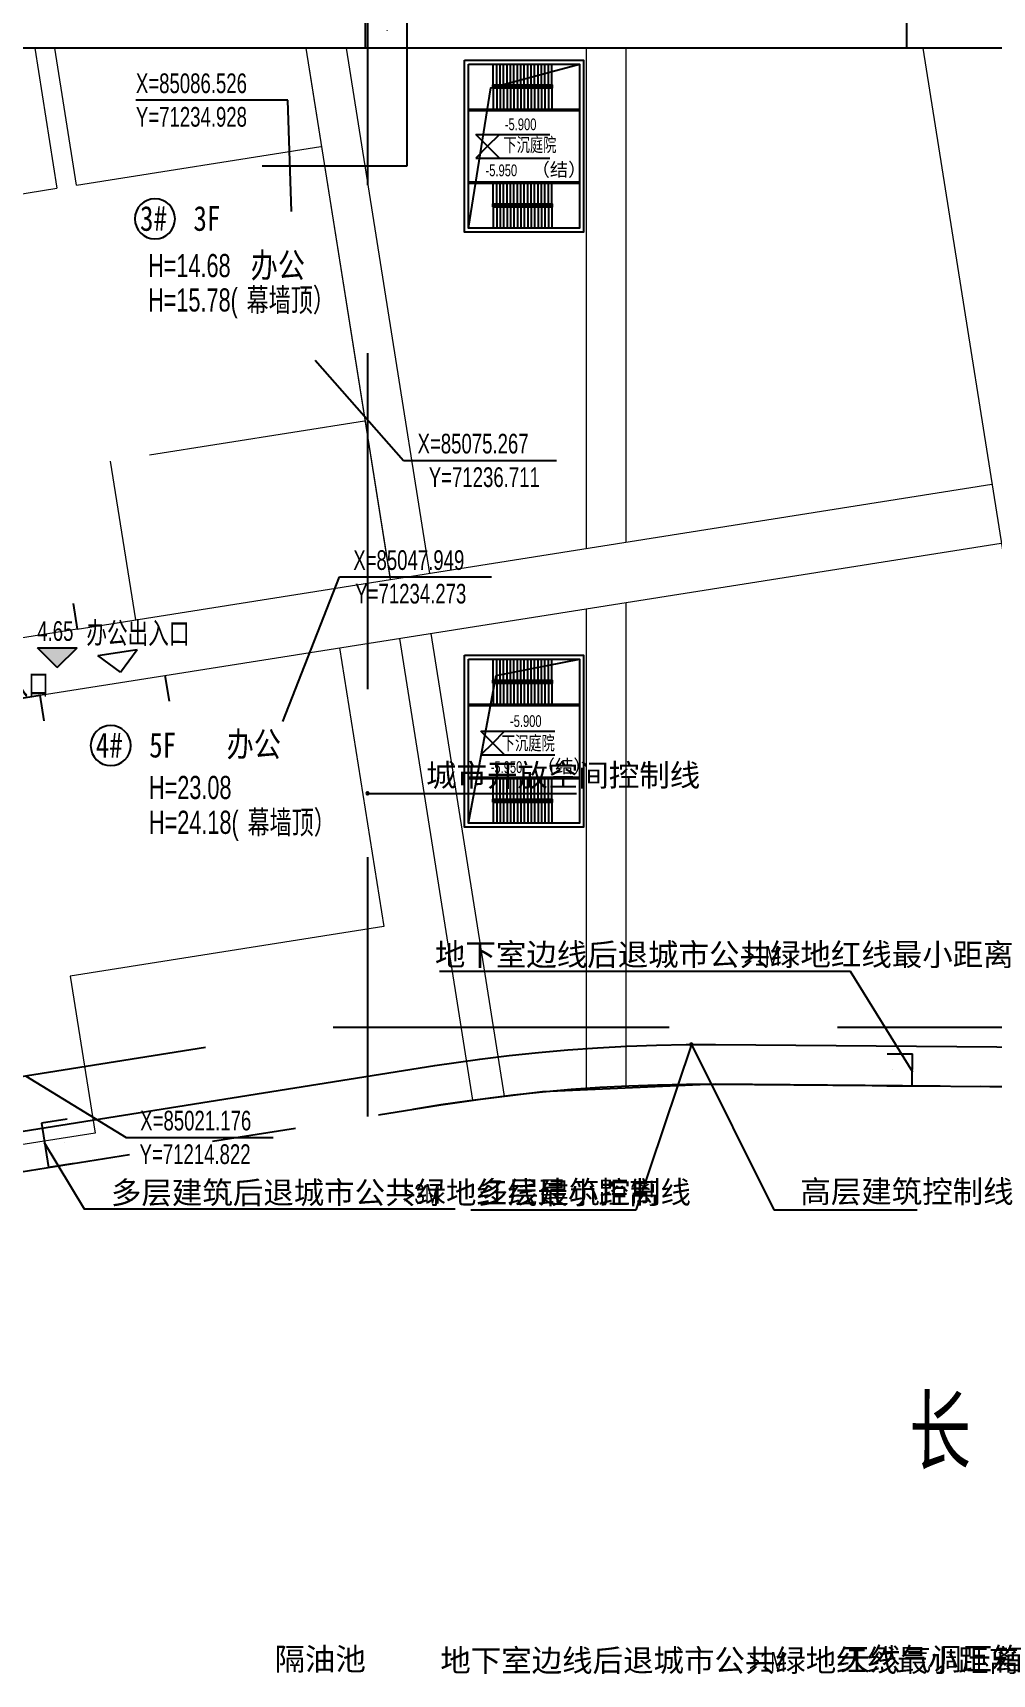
# Model space of a CAD drawing. Header units: metres. Extents: x 71066629 to 71646772, y 84793253 to 85208804.
# Drawn here: x 71215364 to 71287879, y 84975931 to 85100023 of the extents above; entities that cross this region are included whole.
import ezdxf

# ---------------------------------------------------------------- set-up
doc = ezdxf.new("R2010")
doc.units = ezdxf.units.M
doc.header["$LTSCALE"] = 1000
doc.linetypes.add('CENTER', pattern=[50.8, 31.75, -6.35, 6.35, -6.35])
doc.linetypes.add('DASHEDX2', pattern=[38.1, 25.4, -12.7])
for name, color, linetype in [('A_N_AREA', 21, 'CONTINUOUS'), ('A_N_DIM_ELEV', 3, 'CONTINUOUS'), ('A_N_DIM_LEAD', 3, 'CONTINUOUS'), ('A_N_PUB_TEXT', 7, 'CONTINUOUS'), ('DIM_COOR', 3, 'CONTINUOUS'), ('DIM_SYMB', 3, 'CONTINUOUS'), ('G-ANNO-DIMS', 3, 'CONTINUOUS'), ('G-ANNO-LEGN', 3, 'CONTINUOUS'), ('G-ANNO-LEVL', 3, 'CONTINUOUS'), ('G-ANNO-TEXT', 7, 'CONTINUOUS'), ('G-BLDG-MULT', 1, 'CONTINUOUS'), ('G-BSMT-OTLN', 5, 'DASHEDX2'), ('G-FRIE-FLWL', 6, 'CONTINUOUS'), ('G-PLTG', 105, 'CONTINUOUS'), ('G-SITE-PROP', 1, 'CONTINUOUS'), ('G-SITE-开放', 1, 'DASHEDX2'), ('G-STRU', 134, 'CONTINUOUS'), ('G_DRIV_ROAD', 145, 'CONTINUOUS'), ('G_N_PUB_TEXT', 7, 'CONTINUOUS'), ('PUB_DIM', 3, 'CONTINUOUS'), ('PUB_TEXT', 7, 'CONTINUOUS')]:
    doc.layers.add(name, color=color, linetype=linetype)
doc.layers.add('G-OTHR', color=169, linetype='CONTINUOUS', lineweight=13)
doc.layers.add('G-ROAD-园区', color=175, linetype='CONTINUOUS', lineweight=13)
doc.styles.add('_TCH_DIM', font='_TCH_DIM')
doc.styles.add('GAD A', font='GAD A')
doc.styles.get("Standard").update_dxf_attribs({"font": 'STANDARD'})
doc.styles.add('黑体', font='黑体')
doc.dimstyles.get("Standard").update_dxf_attribs({"dimtxt": 2, "dimasz": 1, "dimexe": 0.18, "dimexo": 0.0625, "dimgap": 1, "dimtad": 0, "dimtoh": 1, "dimdec": 1, "dimzin": 0, "dimdsep": 46, "dimtxsty": 'STANDARD', "dimcen": 0.09, "dimadec": 0, "dimazin": 0, "dimtfac": 1, "dimtdec": 4, "dimtofl": 0, "dimtmove": 0, "dimatfit": 3, "dimtolj": 1, "dimtzin": 0, "dimarcsym": 0})

# ---------------------------------------------------------------- blocks, each defined once
blk = doc.blocks.new('*D26')
at = {"layer": 'PUB_DIM', "color": 0, "linetype": 'ByBlock', "lineweight": -2}
for p, q in [((71282644, 85103859), (71281431, 85103859)), ((71281431, 85098859), (71281431, 85103859)), ((71282644, 85098859), (71281431, 85098859))]:
    blk.add_line(p, q, dxfattribs=at)
for points in [[(71281431, 85103859), (71281432, 85103858), (71281431, 85103858)], [(71281431, 85098859), (71281431, 85098860), (71281432, 85098860)]]:
    blk.add_solid(points, dxfattribs=at)
at = {"layer": 'PUB_DIM', "color": 0, "linetype": 'CONTINUOUS', "lineweight": -2, "insert": (71279931, 85101359), "char_height": 2, "width": 7.78, "attachment_point": 5, "rotation": 90}
blk.add_mtext('5000.0', dxfattribs=at)
blk = doc.blocks.new('*D43')
at = {"layer": 'G-FRIE-FLWL', "color": 0, "linetype": 'ByBlock', "lineweight": -2}
for p, q in [((71218644, 85104859), (71212291, 85104859)), ((71212291, 85098859), (71212291, 85104859)), ((71218644, 85098859), (71212291, 85098859))]:
    blk.add_line(p, q, dxfattribs=at)
for points in [[(71212291, 85104859), (71212291, 85104858), (71212291, 85104858)], [(71212291, 85098859), (71212291, 85098860), (71212291, 85098860)]]:
    blk.add_solid(points, dxfattribs=at)
at = {"layer": 'G-FRIE-FLWL', "color": 0, "linetype": 'CONTINUOUS', "lineweight": -2, "insert": (71210791, 85101859), "char_height": 2, "width": 7.78, "attachment_point": 5, "rotation": 90}
blk.add_mtext('6000.0', dxfattribs=at)
blk = doc.blocks.new('*D55')
at = {"layer": 'PUB_DIM', "color": 0, "linetype": 'ByBlock', "lineweight": -2}
for p, q in [((71279936, 85022839), (71281865, 85022823)), ((71281844, 85020407), (71281865, 85022823)), ((71279916, 85020424), (71281845, 85020407))]:
    blk.add_line(p, q, dxfattribs=at)
for points in [[(71281865, 85022823), (71281865, 85022822), (71281864, 85022822)], [(71281844, 85020407), (71281844, 85020408), (71281845, 85020408)]]:
    blk.add_solid(points, dxfattribs=at)
at = {"layer": 'PUB_DIM', "color": 0, "linetype": 'CONTINUOUS', "lineweight": -2, "insert": (71280355, 85021628), "char_height": 2, "width": 7.56, "attachment_point": 5, "rotation": 89.52146}
blk.add_mtext('2415.9', dxfattribs=at)
blk = doc.blocks.new('*D61')
at = {"layer": 'PUB_DIM', "color": 0, "linetype": 'ByBlock', "lineweight": -2}
for p, q in [((71217947, 85017898), (71216019, 85017590)), ((71216020, 85017590), (71216554, 85014243)), ((71218481, 85014551), (71216553, 85014243))]:
    blk.add_line(p, q, dxfattribs=at)
for points in [[(71216020, 85017590), (71216020, 85017589), (71216020, 85017589)], [(71216554, 85014243), (71216553, 85014244), (71216554, 85014244)]]:
    blk.add_solid(points, dxfattribs=at)
at = {"layer": 'PUB_DIM', "color": 0, "linetype": 'CONTINUOUS', "lineweight": -2, "insert": (71217768, 85016153), "char_height": 2, "width": 8, "attachment_point": 5, "rotation": 279.06476}
blk.add_mtext('3389.4', dxfattribs=at)
blk = doc.blocks.new('*D62')
at = {"layer": 'PUB_DIM', "color": 0, "linetype": 'ByBlock', "lineweight": -2}
for p, q in [((71279936, 85022839), (71281865, 85022823)), ((71281844, 85020407), (71281865, 85022823)), ((71279916, 85020424), (71281845, 85020407))]:
    blk.add_line(p, q, dxfattribs=at)
for points in [[(71281865, 85022823), (71281865, 85022822), (71281864, 85022822)], [(71281844, 85020407), (71281844, 85020408), (71281845, 85020408)]]:
    blk.add_solid(points, dxfattribs=at)
at = {"layer": 'PUB_DIM', "color": 0, "linetype": 'CONTINUOUS', "lineweight": -2, "insert": (71280355, 85021628), "char_height": 2, "width": 7.56, "attachment_point": 5, "rotation": 89.52146}
blk.add_mtext('2415.9', dxfattribs=at)
blk = doc.blocks.new('*D103')
at = {"layer": 'G-ANNO-DIMS', "color": 0, "linetype": 'ByBlock', "lineweight": -2}
for p, q in [((71232695, 85110459), (71243647, 85110459)), ((71243647, 85089959), (71243647, 85110459)), ((71232695, 85089959), (71243647, 85089959))]:
    blk.add_line(p, q, dxfattribs=at)
for points in [[(71243647, 85110459), (71243647, 85110458), (71243647, 85110458)], [(71243647, 85089959), (71243647, 85089960), (71243647, 85089960)]]:
    blk.add_solid(points, dxfattribs=at)
at = {"layer": 'G-ANNO-DIMS', "color": 0, "linetype": 'CONTINUOUS', "lineweight": -2, "insert": (71242147, 85100209), "char_height": 2, "width": 9.33, "attachment_point": 5, "rotation": 90}
blk.add_mtext('20500.8', dxfattribs=at)
blk = doc.blocks.new('*D157')
at = {"layer": 'PUB_DIM', "color": 0, "linetype": 'ByBlock', "lineweight": -2}
for p, q in [((71217947, 85017898), (71216019, 85017590)), ((71216020, 85017590), (71216554, 85014243)), ((71218481, 85014551), (71216553, 85014243))]:
    blk.add_line(p, q, dxfattribs=at)
for points in [[(71216020, 85017590), (71216020, 85017589), (71216020, 85017589)], [(71216554, 85014243), (71216553, 85014244), (71216554, 85014244)]]:
    blk.add_solid(points, dxfattribs=at)
at = {"layer": 'PUB_DIM', "color": 0, "linetype": 'CONTINUOUS', "lineweight": -2, "insert": (71217768, 85016153), "char_height": 2, "width": 8, "attachment_point": 5, "rotation": 279.06476}
blk.add_mtext('3389.4', dxfattribs=at)

msp = doc.modelspace()

# ---------------------------------------------------------------- hatches: boundary and pattern name
at = {"layer": 'G-ANNO-LEVL'}
msp.add_hatch(color=256, dxfattribs=at).paths.add_polyline_path([(71217208.96, 85052028.71), (71215708.96, 85053528.71), (71218708.96, 85053528.71)], flags=0)
at = {"layer": 'G-FRIE-FLWL'}
h = msp.add_hatch(dxfattribs=at)
h.set_pattern_fill('AR-HBONE', color=256, scale=1000, style=0)
h.set_pattern_definition([])
edge = h.paths.add_edge_path(flags=0)
edge.add_line((71240491.48, 85104859.36), (71240491.48, 85098859.35))
edge.add_line((71240491.48, 85098859.35), (71205590.52, 85098859.36))
edge.add_arc((71205590.52, 85086859.36), 12000, 89.9999928, 180)
edge.add_line((71193590.52, 85086859.36), (71193590.52, 85029459.33))
edge.add_line((71193590.52, 85029459.33), (71187590.52, 85029459.33))
edge.add_line((71187590.52, 85029459.33), (71187590.52, 85086859.36))
edge.add_arc((71205590.52, 85086859.36), 18000, 89.9999928, 180, ccw=False)
edge.add_line((71205590.52, 85104859.36), (71240491.48, 85104859.36))
at = {"layer": 'G-PLTG'}
h = msp.add_hatch(dxfattribs=at)
h.set_pattern_fill('CROSS', color=256, scale=500, style=0)
h.set_pattern_definition([])
edge = h.paths.add_edge_path(flags=0)
edge.add_line((71215509.23, 85098859.35), (71205590.52, 85098859.35))
edge.add_arc((71205590.52, 85086859.35), 12000, 90, 180)
edge.add_line((71193590.52, 85086859.35), (71193590.52, 85079219.68))
edge.add_line((71193590.52, 85079219.68), (71202747.55, 85080670.02))
edge.add_line((71202747.55, 85080670.02), (71201926.27, 85085855.38))
edge.add_line((71201926.27, 85085855.38), (71217186.05, 85088272.29))
edge.add_line((71217186.05, 85088272.29), (71215509.23, 85098859.35))
h = msp.add_hatch(dxfattribs=at)
h.set_pattern_fill('CROSS', color=256, scale=500, style=0)
h.set_pattern_definition([])
h.paths.add_polyline_path([(71236011.65, 85098859.35), (71217027.92, 85098859.35), (71218667.59, 85088506.94), (71237186.74, 85091440.09)], flags=0)
h = msp.add_hatch(dxfattribs=at)
h.set_pattern_fill('CROSS', color=256, scale=500, style=0)
h.set_pattern_definition([])
h.paths.add_polyline_path([(71257191.58, 85084959.55), (71247991.58, 85084959.55), (71247991.58, 85097959.55), (71257191.58, 85097959.55), (71257191.58, 85098859.35), (71239049.04, 85098859.35), (71245338.05, 85059152.11), (71257191.58, 85061029.52)], flags=0)
h = msp.add_hatch(dxfattribs=at)
h.set_pattern_fill('CROSS', color=256, scale=500, style=0)
h.set_pattern_definition([])
h.paths.add_polyline_path([(71282644.44, 85098859.35), (71260191.58, 85098859.35), (71260191.58, 85061504.68), (71287866.6, 85065887.97)], flags=0)
h = msp.add_hatch(dxfattribs=at)
h.set_pattern_fill('CROSS', color=256, scale=500, style=0)
h.set_pattern_definition([])
h.paths.add_polyline_path([(71231889.63, 85069339.34), (71239071.58, 85069339.34), (71239071.58, 85065079.34), (71230311.58, 85065079.34), (71230311.58, 85069089.4), (71221211.94, 85067648.16), (71223115.06, 85055632.33), (71242374.99, 85058682.8), (71240422.45, 85070690.81)], flags=0)
h = msp.add_hatch(dxfattribs=at)
h.set_pattern_fill('CROSS', color=256, scale=500, style=0)
h.set_pattern_definition([])
h.paths.add_polyline_path([(71239071.58, 85069339.34), (71232298.73, 85069404.14), (71230311.58, 85069089.4), (71230311.58, 85065079.34), (71239071.58, 85065079.34)], flags=0)
h = msp.add_hatch(dxfattribs=at)
h.set_pattern_fill('CROSS', color=256, scale=500, style=0)
h.set_pattern_definition([])
h.paths.add_polyline_path([(71288570.55, 85061443.37), (71260191.58, 85056948.58), (71260191.58, 85020234.33), (71266949.52, 85020531.8), (71295087.52, 85020296.83)], flags=0)
h = msp.add_hatch(dxfattribs=at)
h.set_pattern_fill('CROSS', color=256, scale=500, style=0)
h.set_pattern_definition([])
h.paths.add_polyline_path([(71257191.58, 85056473.43), (71246042.01, 85054707.51), (71247991.58, 85042398.38), (71247991.58, 85052959.55), (71257191.58, 85052959.55)], flags=0)
h = msp.add_hatch(dxfattribs=at)
h.set_pattern_fill('CROSS', color=256, scale=500, style=0)
h.set_pattern_definition([])
edge = h.paths.add_edge_path(flags=0)
edge.add_line((71196037.6, 85034299.45), (71200778.51, 85035050.33))
edge.add_line((71200778.51, 85035050.33), (71199135.95, 85045421.06))
edge.add_line((71199135.95, 85045421.06), (71193590.52, 85044542.75))
edge.add_line((71193590.52, 85044542.75), (71193590.52, 85029459.33))
edge.add_line((71193590.52, 85029459.33), (71187911.45, 85029459.33))
edge.add_arc((71175589.12, 85039668.57), 16002.14, 279, 320.3577279, ccw=False)
edge.add_line((71178092.41, 85023863.44), (71186788.3, 85024937.27))
edge.add_line((71186788.3, 85024937.27), (71188055.42, 85016937))
edge.add_line((71188055.42, 85016937), (71157491.58, 85012096.16))
edge.add_line((71157491.58, 85012096.16), (71157491.58, 85006223.87))
edge.add_line((71157491.58, 85006223.87), (71153991.58, 85005669.52))
edge.add_line((71153991.58, 85005669.52), (71153991.58, 85011541.82))
edge.add_line((71153991.58, 85011541.82), (71148617.05, 85010690.58))
edge.add_line((71148617.05, 85010690.58), (71148800.04, 85009534.65))
edge.add_line((71148800.04, 85009534.65), (71150279.52, 85009770.71))
edge.add_line((71150279.52, 85009770.71), (71151228.73, 85003821.17))
edge.add_line((71151228.73, 85003821.17), (71193684.7, 85010594.73))
edge.add_line((71193684.7, 85010594.73), (71248603.63, 85019356.67))
edge.add_line((71248603.63, 85019356.67), (71243078.94, 85054238.21))
edge.add_line((71243078.94, 85054238.21), (71238554.06, 85053521.54))
edge.add_line((71238554.06, 85053521.54), (71241891.49, 85032449.8))
edge.add_line((71241891.49, 85032449.8), (71218186.97, 85028695.38))
edge.add_line((71218186.97, 85028695.38), (71220064.18, 85016843.12))
edge.add_line((71220064.18, 85016843.12), (71199322.73, 85013557.99))
edge.add_line((71199322.73, 85013557.99), (71196037.6, 85034299.45))
h = msp.add_hatch(dxfattribs=at)
h.set_pattern_fill('CROSS', color=256, scale=500, style=0)
h.set_pattern_definition([])
h.paths.add_polyline_path([(71257191.58, 85039959.55), (71248377.85, 85039959.55), (71251584.7, 85019712.33), (71257191.58, 85020227.47)], flags=0)

# ---------------------------------------------------------------- linework, layer by layer
at = {"layer": 'A_N_AREA', "linetype": 'ByBlock'}
for points in [[(71247991.58, 85097959.55), (71256991.58, 85097959.55), (71256991.58, 85084959.55), (71247991.58, 85084959.55)], [(71248291.58, 85097659.55), (71256691.58, 85097659.55), (71256691.58, 85085259.55), (71248291.58, 85085259.55)], [(71247991.58, 85052959.55), (71256991.58, 85052959.55), (71256991.58, 85039959.55), (71247991.58, 85039959.55)], [(71248291.58, 85052659.55), (71256691.58, 85052659.55), (71256691.58, 85040259.55), (71248291.58, 85040259.55)]]:
    msp.add_lwpolyline(points, close=True, dxfattribs=at)
at = {"layer": 'A_N_DIM_ELEV'}
for p, q in [((71249739.67, 85091444.37), (71248839.67, 85092344.37)), ((71248839.67, 85092344.37), (71254431.67, 85092344.37)), ((71249739.67, 85091444.37), (71250639.67, 85092344.37)), ((71249739.67, 85091444.37), (71248839.67, 85090544.37)), ((71249739.67, 85091444.37), (71250639.67, 85090544.37)), ((71248839.67, 85090544.37), (71254431.67, 85090544.37)), ((71250128.45, 85046327.14), (71249228.45, 85047227.14)), ((71249228.45, 85047227.14), (71254820.45, 85047227.14)), ((71250128.45, 85046327.14), (71249228.45, 85045427.14)), ((71250128.45, 85046327.14), (71251028.45, 85047227.14)), ((71250128.45, 85046327.14), (71251028.45, 85045427.14)), ((71249228.45, 85045427.14), (71254820.45, 85045427.14))]:
    msp.add_line(p, q, dxfattribs=at)
at = {"layer": 'A_N_DIM_LEAD'}
for p, q in [((71240666.62, 85042525.43), (71249392.79, 85042525.43)), ((71240666.62, 85042525.43), (71249392.79, 85042525.43)), ((71249392.79, 85042525.43), (71256449.07, 85042525.43)), ((71249392.79, 85042525.43), (71256449.07, 85042525.43))]:
    msp.add_line(p, q, dxfattribs=at)
msp.add_lwpolyline([(71240566.62, 85042525.43, 1), (71240766.62, 85042525.43, 1)], format="xyb", close=True, dxfattribs=at)
msp.add_lwpolyline([(71240566.62, 85042525.43, 1), (71240766.62, 85042525.43, 1)], format="xyb", close=True, dxfattribs=at)
at = {"layer": 'DIM_COOR', "color": 3}
for p, q in [((71234650.52, 85094940.71), (71223155.52, 85094940.71)), ((71234927.63, 85086526.19), (71234650.52, 85094940.71)), ((71236710.98, 85075266.54), (71243394.04, 85067697.4)), ((71243394.04, 85067697.4), (71254944.04, 85067697.4)), ((71234273.11, 85047948.85), (71238541.23, 85058891.52)), ((71238541.23, 85058891.52), (71250036.23, 85058891.52)), ((71214821.77, 85021176.37), (71222420.09, 85016514.44)), ((71222420.09, 85016514.44), (71233530.09, 85016514.44))]:
    msp.add_line(p, q, dxfattribs=at)
at = {"layer": 'DIM_SYMB'}
for points in [[(71246113.59, 85029078.24), (71277147.14, 85029078.24), (71281861.8, 85021464.56)], [(71246113.59, 85029078.24), (71277147.14, 85029078.24), (71281861.8, 85021464.56)], [(71247289.4, 85011080.54), (71219280.33, 85011080.54), (71216255.51, 85016111.27)]]:
    msp.add_lwpolyline(points, dxfattribs=at)
at = {"layer": 'G-ANNO-DIMS'}
for p, q in [((71265142.39, 85023531.29), (71260956.54, 85011000.72)), ((71265142.39, 85023531.29), (71271368.82, 85011046.42)), ((71260956.54, 85011000.72), (71248467.86, 85011000.72)), ((71271368.82, 85011046.42), (71282209.56, 85011046.42))]:
    msp.add_line(p, q, dxfattribs=at)
for points in [[(71265097.76, 85023620.78, 1), (71265187.02, 85023441.81, 1)], [(71265174.07, 85023626.14, 1), (71265110.7, 85023436.45, 1)]]:
    msp.add_lwpolyline(points, format="xyb", close=True, dxfattribs=at)
at = {"layer": 'G-ANNO-LEGN', "color": 3}
for points in [[(71248291.58, 85085259.55), (71249975.8, 85095863.64), (71256691.58, 85097659.55)], [(71248291.58, 85040259.55), (71250394.07, 85051432.52), (71256691.58, 85052659.55)]]:
    msp.add_lwpolyline(points, dxfattribs=at)
at = {"layer": 'G-ANNO-LEVL'}
for p, q in [((71217208.96, 85052028.71), (71215708.96, 85053528.71)), ((71215708.96, 85053528.71), (71218708.96, 85053528.71)), ((71217208.96, 85052028.71), (71218708.96, 85053528.71))]:
    msp.add_line(p, q, dxfattribs=at)
at = {"layer": 'G-ANNO-LEVL', "color": 2}
for p, q in [((71220275.68, 85052952.46), (71223242.84, 85053395.1)), ((71221980.58, 85051690.2), (71220275.68, 85052952.46)), ((71221980.58, 85051690.2), (71223242.84, 85053395.1))]:
    msp.add_line(p, q, dxfattribs=at)
at = {"layer": 'G-ANNO-TEXT'}
for points in [[(71223077.38, 85085958.8, 1), (71226112.27, 85085958.8, 1)], [(71219733.11, 85046140.18, 1), (71222768, 85046140.18, 1)]]:
    msp.add_lwpolyline(points, format="xyb", close=True, dxfattribs=at)
at = {"layer": 'G-BLDG-MULT', "linetype": 'CONTINUOUS'}
msp.add_lwpolyline([(71161602.71, 85145688.31), (71151769.04, 85135842.89), (71150398.17, 85065649.06), (71146812.78, 85035713.27), (71146233.69, 85006062.39), (71245759.11, 85021940.94), (71249143.57, 85022434.24), (71251367.84, 85022708.3), (71253589.58, 85022942.62), (71255814.99, 85023138.19), (71258043.51, 85023294.68), (71260274.45, 85023412.62), (71262507, 85023491.24), (71264740.77, 85023531.18), (71266961.7, 85023531.8), (71370294.91, 85022668.88), (71465841.79, 85021663.95), (71464181.04, 85083096.7), (71462703.26, 85137771.71), (71452467.57, 85147498.86), (71382301.56, 85146338.36), (71352256.15, 85148841.78), (71193416.31, 85146214.5)], close=True, dxfattribs=at)
at = {"layer": 'G-BSMT-OTLN'}
msp.add_lwpolyline([(71157191.58, 85140759.55), (71157191.58, 85135259.55), (71153991.58, 85135259.55), (71153991.58, 85005669.52), (71165691.58, 85007522.62), (71165691.58, 85013394.92), (71238076.46, 85024859.55), (71460791.58, 85024859.55), (71460791.58, 85127259.55), (71457591.58, 85127259.55), (71457591.58, 85140759.55)], close=True, dxfattribs=at)
at = {"layer": 'G-FRIE-FLWL', "linetype": 'CONTINUOUS'}
for p, q in [((71240491.48, 85104859.36), (71240491.48, 85098859.35)), ((71366743.22, 85098859.34), (71205590.52, 85098859.36))]:
    msp.add_line(p, q, dxfattribs=at)
msp.add_lwpolyline([(71240491.48, 85104859.36), (71240491.48, 85098859.35), (71205590.52, 85098859.36, 0.414213599), (71193590.52, 85086859.36), (71193590.52, 85029459.33), (71187590.52, 85029459.33), (71187590.52, 85086859.36, -0.414213599), (71205590.52, 85104859.36), (71240491.48, 85104859.36)], format="xyb", dxfattribs=at)
at = {"layer": 'G-OTHR'}
for p, q in [((71218719.88, 85054936.2), (71203904.56, 85052589.69)), ((71215910.38, 85049935.13), (71225349.97, 85051430.21))]:
    msp.add_line(p, q, dxfattribs=at)
at = {"layer": 'G-ROAD-园区'}
for p, q in [((71205590.52, 85098859.35), (71240222.34, 85098859.35)), ((71215509.23, 85098859.35), (71217186.05, 85088272.29)), ((71218667.59, 85088506.94), (71217027.92, 85098859.35)), ((71236011.65, 85098859.35), (71242336.58, 85058925.28)), ((71239049.04, 85098859.35), (71245338.05, 85059152.11)), ((71250755.82, 85098859.35), (71239823.31, 85098859.35)), ((71257191.58, 85098859.35), (71239823.31, 85098859.35)), ((71257191.58, 85098859.35), (71257191.58, 85061029.52)), ((71260191.58, 85098859.35), (71260191.58, 85061504.68)), ((71260191.58, 85098859.35), (71282549.38, 85098859.35)), ((71282644.44, 85098859.35), (71295087.52, 85020296.82)), ((71236236.38, 85097440.41), (71242374.99, 85058682.8)), ((71218667.59, 85088506.94), (71237137.33, 85091432.26)), ((71201926.27, 85085855.38), (71217186.05, 85088272.29)), ((71224175.01, 85068117.47), (71240422.45, 85070690.81)), ((71221211.94, 85067648.16), (71223115.06, 85055632.33)), ((71218719.88, 85054936.2), (71287866.6, 85065887.97)), ((71225349.97, 85051430.21), (71288570.55, 85061443.37)), ((71257191.58, 85056473.43), (71257191.58, 85020227.47)), ((71260191.58, 85056948.58), (71260191.58, 85020234.33)), ((71243078.94, 85054238.21), (71248608.72, 85019324.58)), ((71245449.39, 85054613.65), (71250992.08, 85019618.47)), ((71238554.06, 85053521.54), (71241891.49, 85032449.8)), ((71241891.49, 85032449.8), (71218186.97, 85028695.38)), ((71218186.97, 85028695.38), (71220064.18, 85016843.12)), ((71220064.18, 85016843.12), (71200804.26, 85013792.65))]:
    msp.add_line(p, q, dxfattribs=at)
at = {"layer": 'G-SITE-PROP', "color": 1, "linetype": 'CENTER'}
msp.add_lwpolyline([(71452458.8, 85152499.39), (71382468.2, 85151341.8), (71352422.79, 85153845.21), (71193333.62, 85151213.81), (71161520.02, 85150687.62, 0.393868697), (71146789.18, 85136488.4), (71146770.81, 85135982.42), (71145403.99, 85065996.03), (71141818.6, 85036060.24), (71141157.59, 85002214.6), (71246211.79, 85018975.22), (71249543.4, 85019460.82), (71251708.62, 85019727.6), (71253878.23, 85019956.42), (71256051.39, 85020147.4), (71258227.78, 85020300.23), (71260406.43, 85020415.41), (71262586.61, 85020492.19), (71264768.01, 85020531.19), (71266949.58, 85020531.8), (71370266.6, 85019669.01), (71469071.23, 85018629.82)], format="xyb", dxfattribs=at)
at = {"layer": 'G-SITE-开放'}
msp.add_lwpolyline([(71240666.62, 85151996.72), (71240666.62, 85018090.53)], dxfattribs=at)
at = {"layer": 'G-STRU', "linetype": 'ByBlock'}
for p, q in [((71250171.58, 85096009.55), (71250171.58, 85097659.55)), ((71250431.58, 85096009.55), (71250431.58, 85097659.55)), ((71250691.58, 85096009.55), (71250691.58, 85097659.55)), ((71250951.58, 85096009.55), (71250951.58, 85097659.55)), ((71251211.58, 85096009.55), (71251211.58, 85097659.55)), ((71251471.58, 85096009.55), (71251471.58, 85097659.55)), ((71251731.58, 85096009.55), (71251731.58, 85097659.55)), ((71251991.58, 85096009.55), (71251991.58, 85097659.55)), ((71252251.58, 85096009.55), (71252251.58, 85097659.55)), ((71252511.58, 85096009.55), (71252511.58, 85097659.55)), ((71252771.58, 85096009.55), (71252771.58, 85097659.55)), ((71253031.58, 85096009.55), (71253031.58, 85097659.55)), ((71253291.58, 85096009.55), (71253291.58, 85097659.55)), ((71253551.58, 85096009.55), (71253551.58, 85097659.55)), ((71253811.58, 85096009.55), (71253811.58, 85097659.55)), ((71254071.58, 85096009.55), (71254071.58, 85097659.55)), ((71254331.58, 85096009.55), (71254331.58, 85097659.55)), ((71254591.58, 85096009.55), (71254591.58, 85097659.55)), ((71250171.58, 85095909.55), (71250171.58, 85094259.55)), ((71250431.58, 85095909.55), (71250431.58, 85094259.55)), ((71250691.58, 85095909.55), (71250691.58, 85094259.55)), ((71250951.58, 85095909.55), (71250951.58, 85094259.55)), ((71251211.58, 85095909.55), (71251211.58, 85094259.55)), ((71251471.58, 85095909.55), (71251471.58, 85094259.55)), ((71251731.58, 85095909.55), (71251731.58, 85094259.55)), ((71251991.58, 85095909.55), (71251991.58, 85094259.55)), ((71252251.58, 85095909.55), (71252251.58, 85094259.55)), ((71252511.58, 85095909.55), (71252511.58, 85094259.55)), ((71252771.58, 85095909.55), (71252771.58, 85094259.55)), ((71253031.58, 85095909.55), (71253031.58, 85094259.55)), ((71253291.58, 85095909.55), (71253291.58, 85094259.55)), ((71253551.58, 85095909.55), (71253551.58, 85094259.55)), ((71253811.58, 85095909.55), (71253811.58, 85094259.55)), ((71254071.58, 85095909.55), (71254071.58, 85094259.55)), ((71254331.58, 85095909.55), (71254331.58, 85094259.55)), ((71254591.58, 85095909.55), (71254591.58, 85094259.55)), ((71248291.58, 85094259.55), (71256691.58, 85094259.55)), ((71248291.58, 85094159.55), (71256691.58, 85094159.55)), ((71248291.58, 85088759.55), (71256691.58, 85088759.55)), ((71248291.58, 85088659.55), (71256691.58, 85088659.55)), ((71250171.58, 85087009.55), (71250171.58, 85088659.55)), ((71250431.58, 85087009.55), (71250431.58, 85088659.55)), ((71250691.58, 85087009.55), (71250691.58, 85088659.55)), ((71250951.58, 85087009.55), (71250951.58, 85088659.55)), ((71251211.58, 85087009.55), (71251211.58, 85088659.55)), ((71251471.58, 85087009.55), (71251471.58, 85088659.55)), ((71251731.58, 85087009.55), (71251731.58, 85088659.55)), ((71251991.58, 85087009.55), (71251991.58, 85088659.55)), ((71252251.58, 85087009.55), (71252251.58, 85088659.55)), ((71252511.58, 85087009.55), (71252511.58, 85088659.55)), ((71252771.58, 85087009.55), (71252771.58, 85088659.55)), ((71253031.58, 85087009.55), (71253031.58, 85088659.55)), ((71253291.58, 85087009.55), (71253291.58, 85088659.55)), ((71253551.58, 85087009.55), (71253551.58, 85088659.55)), ((71253811.58, 85087009.55), (71253811.58, 85088659.55)), ((71254071.58, 85087009.55), (71254071.58, 85088659.55)), ((71254331.58, 85087009.55), (71254331.58, 85088659.55)), ((71254591.58, 85087009.55), (71254591.58, 85088659.55)), ((71250171.58, 85086909.55), (71250171.58, 85085259.55)), ((71250431.58, 85086909.55), (71250431.58, 85085259.55)), ((71250691.58, 85086909.55), (71250691.58, 85085259.55)), ((71250951.58, 85086909.55), (71250951.58, 85085259.55)), ((71251211.58, 85086909.55), (71251211.58, 85085259.55)), ((71251471.58, 85086909.55), (71251471.58, 85085259.55)), ((71251731.58, 85086909.55), (71251731.58, 85085259.55)), ((71251991.58, 85086909.55), (71251991.58, 85085259.55)), ((71252251.58, 85086909.55), (71252251.58, 85085259.55)), ((71252511.58, 85086909.55), (71252511.58, 85085259.55)), ((71252771.58, 85086909.55), (71252771.58, 85085259.55)), ((71253031.58, 85086909.55), (71253031.58, 85085259.55)), ((71253291.58, 85086909.55), (71253291.58, 85085259.55)), ((71253551.58, 85086909.55), (71253551.58, 85085259.55)), ((71253811.58, 85086909.55), (71253811.58, 85085259.55)), ((71254071.58, 85086909.55), (71254071.58, 85085259.55)), ((71254331.58, 85086909.55), (71254331.58, 85085259.55)), ((71254591.58, 85086909.55), (71254591.58, 85085259.55)), ((71250171.58, 85051009.55), (71250171.58, 85052659.55)), ((71250431.58, 85051009.55), (71250431.58, 85052659.55)), ((71250691.58, 85051009.55), (71250691.58, 85052659.55)), ((71250951.58, 85051009.55), (71250951.58, 85052659.55)), ((71251211.58, 85051009.55), (71251211.58, 85052659.55)), ((71251471.58, 85051009.55), (71251471.58, 85052659.55)), ((71251731.58, 85051009.55), (71251731.58, 85052659.55)), ((71251991.58, 85051009.55), (71251991.58, 85052659.55)), ((71252251.58, 85051009.55), (71252251.58, 85052659.55)), ((71252511.58, 85051009.55), (71252511.58, 85052659.55)), ((71252771.58, 85051009.55), (71252771.58, 85052659.55)), ((71253031.58, 85051009.55), (71253031.58, 85052659.55)), ((71253291.58, 85051009.55), (71253291.58, 85052659.55)), ((71253551.58, 85051009.55), (71253551.58, 85052659.55)), ((71253811.58, 85051009.55), (71253811.58, 85052659.55)), ((71254071.58, 85051009.55), (71254071.58, 85052659.55)), ((71254331.58, 85051009.55), (71254331.58, 85052659.55)), ((71254591.58, 85051009.55), (71254591.58, 85052659.55)), ((71250171.58, 85050909.55), (71250171.58, 85049259.55)), ((71250431.58, 85050909.55), (71250431.58, 85049259.55)), ((71250691.58, 85050909.55), (71250691.58, 85049259.55)), ((71250951.58, 85050909.55), (71250951.58, 85049259.55)), ((71251211.58, 85050909.55), (71251211.58, 85049259.55)), ((71251471.58, 85050909.55), (71251471.58, 85049259.55)), ((71251731.58, 85050909.55), (71251731.58, 85049259.55)), ((71251991.58, 85050909.55), (71251991.58, 85049259.55)), ((71252251.58, 85050909.55), (71252251.58, 85049259.55)), ((71252511.58, 85050909.55), (71252511.58, 85049259.55)), ((71252771.58, 85050909.55), (71252771.58, 85049259.55)), ((71253031.58, 85050909.55), (71253031.58, 85049259.55)), ((71253291.58, 85050909.55), (71253291.58, 85049259.55)), ((71253551.58, 85050909.55), (71253551.58, 85049259.55)), ((71253811.58, 85050909.55), (71253811.58, 85049259.55)), ((71254071.58, 85050909.55), (71254071.58, 85049259.55)), ((71254331.58, 85050909.55), (71254331.58, 85049259.55)), ((71254591.58, 85050909.55), (71254591.58, 85049259.55)), ((71248291.58, 85049259.55), (71256691.58, 85049259.55)), ((71248291.58, 85049159.55), (71256691.58, 85049159.55)), ((71248291.58, 85043759.55), (71256691.58, 85043759.55)), ((71248291.58, 85043659.55), (71256691.58, 85043659.55)), ((71250171.58, 85042009.55), (71250171.58, 85043659.55)), ((71250431.58, 85042009.55), (71250431.58, 85043659.55)), ((71250691.58, 85042009.55), (71250691.58, 85043659.55)), ((71250951.58, 85042009.55), (71250951.58, 85043659.55)), ((71251211.58, 85042009.55), (71251211.58, 85043659.55)), ((71251471.58, 85042009.55), (71251471.58, 85043659.55)), ((71251731.58, 85042009.55), (71251731.58, 85043659.55)), ((71251991.58, 85042009.55), (71251991.58, 85043659.55)), ((71252251.58, 85042009.55), (71252251.58, 85043659.55)), ((71252511.58, 85042009.55), (71252511.58, 85043659.55)), ((71252771.58, 85042009.55), (71252771.58, 85043659.55)), ((71253031.58, 85042009.55), (71253031.58, 85043659.55)), ((71253291.58, 85042009.55), (71253291.58, 85043659.55)), ((71253551.58, 85042009.55), (71253551.58, 85043659.55)), ((71253811.58, 85042009.55), (71253811.58, 85043659.55)), ((71254071.58, 85042009.55), (71254071.58, 85043659.55)), ((71254331.58, 85042009.55), (71254331.58, 85043659.55)), ((71254591.58, 85042009.55), (71254591.58, 85043659.55)), ((71250171.58, 85041909.55), (71250171.58, 85040259.55)), ((71250431.58, 85041909.55), (71250431.58, 85040259.55)), ((71250691.58, 85041909.55), (71250691.58, 85040259.55)), ((71250951.58, 85041909.55), (71250951.58, 85040259.55)), ((71251211.58, 85041909.55), (71251211.58, 85040259.55)), ((71251471.58, 85041909.55), (71251471.58, 85040259.55)), ((71251731.58, 85041909.55), (71251731.58, 85040259.55)), ((71251991.58, 85041909.55), (71251991.58, 85040259.55)), ((71252251.58, 85041909.55), (71252251.58, 85040259.55)), ((71252511.58, 85041909.55), (71252511.58, 85040259.55)), ((71252771.58, 85041909.55), (71252771.58, 85040259.55)), ((71253031.58, 85041909.55), (71253031.58, 85040259.55)), ((71253291.58, 85041909.55), (71253291.58, 85040259.55)), ((71253551.58, 85041909.55), (71253551.58, 85040259.55)), ((71253811.58, 85041909.55), (71253811.58, 85040259.55)), ((71254071.58, 85041909.55), (71254071.58, 85040259.55)), ((71254331.58, 85041909.55), (71254331.58, 85040259.55)), ((71254591.58, 85041909.55), (71254591.58, 85040259.55))]:
    msp.add_line(p, q, dxfattribs=at)
at = {"layer": 'G-STRU'}
for p, q in [((71218413.05, 85056873.48), (71218719.88, 85054936.2)), ((71225349.97, 85051430.21), (71225656.8, 85049492.94)), ((71204608.51, 85048145.09), (71215910.38, 85049935.13)), ((71216217.22, 85047997.86), (71215910.38, 85049935.13))]:
    msp.add_line(p, q, dxfattribs=at)
at = {"layer": 'G-STRU', "linetype": 'ByBlock'}
for points in [[(71250121.58, 85095859.55), (71254641.58, 85095859.55), (71254641.58, 85096059.55), (71250121.58, 85096059.55)], [(71250171.58, 85095909.55), (71254591.58, 85095909.55), (71254591.58, 85096009.55), (71250171.58, 85096009.55)], [(71250121.58, 85086859.55), (71254641.58, 85086859.55), (71254641.58, 85087059.55), (71250121.58, 85087059.55)], [(71250171.58, 85086909.55), (71254591.58, 85086909.55), (71254591.58, 85087009.55), (71250171.58, 85087009.55)], [(71250121.58, 85050859.55), (71254641.58, 85050859.55), (71254641.58, 85051059.55), (71250121.58, 85051059.55)], [(71250171.58, 85050909.55), (71254591.58, 85050909.55), (71254591.58, 85051009.55), (71250171.58, 85051009.55)], [(71250121.58, 85041859.55), (71254641.58, 85041859.55), (71254641.58, 85042059.55), (71250121.58, 85042059.55)], [(71250171.58, 85041909.55), (71254591.58, 85041909.55), (71254591.58, 85042009.55), (71250171.58, 85042009.55)]]:
    msp.add_lwpolyline(points, close=True, dxfattribs=at)
at = {"layer": 'G_DRIV_ROAD'}
for p, q in [((71266949.54, 85020531.8), (71253878.19, 85019956.42)), ((71266949.54, 85020531.8), (71253878.19, 85019956.42)), ((71283955.28, 85020389.79), (71266949.54, 85020531.8)), ((71283955.28, 85020389.79), (71266949.54, 85020531.8)), ((71304812.77, 85020215.61), (71286996.91, 85020364.39)), ((71304812.77, 85020215.61), (71286996.91, 85020364.39)), ((71246211.75, 85018975.22), (71244079.53, 85018635.04)), ((71246211.75, 85018975.22), (71244079.53, 85018635.04)), ((71248361.28, 85019288.53), (71246211.75, 85018975.22)), ((71248361.28, 85019288.53), (71246211.75, 85018975.22)), ((71253878.19, 85019956.42), (71248361.31, 85019288.53)), ((71253878.19, 85019956.42), (71248361.31, 85019288.53))]:
    msp.add_line(p, q, dxfattribs=at)

# ---------------------------------------------------------------- texts
at = {"layer": 'A_N_PUB_TEXT'}
for s, height, style, width, p in [('-5.900', 892.5, '_TCH_DIM', 0.705882, (71251041.67, 85092659.37)), ('下沉庭院', 1050, 'GAD A', 0.7, (71250931.93, 85091037.11)), ('-5.950', 892.5, '_TCH_DIM', 0.705882, (71249583.6, 85089179.37)), ('4.65', 1487.5, '_TCH_DIM', 0.705882, (71215698.96, 85054053.71)), ('-5.900', 892.5, '_TCH_DIM', 0.705882, (71251430.45, 85047542.14)), ('下沉庭院', 1050, 'GAD A', 0.7, (71250807.95, 85045803.16)), ('-5.950', 892.5, '_TCH_DIM', 0.705882, (71249972.38, 85044062.14))]:
    msp.add_text(s, height=height, dxfattribs=dict(at, style=style, width=width)).set_placement(p)
at = {"layer": 'A_N_PUB_TEXT', "style": '_TCH_DIM'}
for s, height, p in [('（结）', 1012.766, (71253063.6, 85089179.37)), ('城市开放空间控制线', 1687.943, (71245088.96, 85043050.43)), ('城市开放空间控制线', 1687.943, (71245088.96, 85043050.43)), ('（结）', 1012.766, (71253452.38, 85044062.14)), ('多层建筑控制线', 1687.943, (71248992.86, 85011525.72)), ('高层建筑控制线', 1687.943, (71273381.37, 85011571.42)), ('隔油池', 1687.943, (71233631.21, 84976233.13)), ('天然气调压箱', 1687.943, (71276364.38, 84976233.13))]:
    msp.add_text(s, height=height, dxfattribs=at).set_placement(p)
at = {"layer": 'DIM_SYMB', "color": 7, "style": '_TCH_DIM'}
for s, p in [('地下室边线后退城市公共绿地红线最小距离', (71245757.42, 85029492.53)), ('多层建筑后退城市公共绿地红线最小距离', (71221269.66, 85011494.83)), ('地下室边线后退城市公共绿地红线最小距离', (71246164.28, 84976122.42))]:
    msp.add_text(s, height=1687.9433, dxfattribs=at).set_placement(p)
at = {"layer": 'DIM_SYMB', "color": 7, "style": '_TCH_DIM', "width": 0.705882}
for s, p in [('>1M', (71269103.17, 85029492.53)), ('>3M', (71243386.68, 85011494.83)), ('>1M', (71269510.02, 84976122.42))]:
    msp.add_text(s, height=1487.5, dxfattribs=at).set_placement(p)
at = {"layer": 'G-ANNO-TEXT'}
for s, height, style, width, p in [('3#', 1877.637, '黑体', 0.8, (71223462.87, 85085053.31)), ('3F', 1877.637, '黑体', 0.8, (71227500.76, 85085053.31)), ('办公', 1877.637, '黑体', 0.8, (71231832.7, 85081511.38)), ('H=14.68', 1750, 'GAD A', 0.7, (71224073.76, 85081552.03)), ('幕墙顶）', 1750, 'GAD A', 0.7, (71231517.99, 85078952.57)), ('H=15.78(', 1750, 'GAD A', 0.7, (71224073.76, 85078952.57)), ('办公', 1877.637, '黑体', 0.8, (71230015.62, 85045299.24)), ('4#', 1877.637, '黑体', 0.8, (71220118.6, 85045234.68)), ('5F', 1877.637, '黑体', 0.8, (71224156.49, 85045234.68)), ('H=23.08', 1750, 'GAD A', 0.7, (71224142.15, 85042094.61)), ('H=24.18(', 1750, 'GAD A', 0.7, (71224142.15, 85039460.38)), ('幕墙顶）', 1750, 'GAD A', 0.7, (71231586.38, 85039460.38))]:
    msp.add_text(s, height=height, dxfattribs=dict(at, style=style, width=width)).set_placement(p)
at = {"layer": 'G-ANNO-TEXT', "style": 'GAD A', "width": 0.7}
msp.add_text('长              江              河', height=4893.0133, rotation=359.8, dxfattribs=at).set_placement((71281602.45, 84991913.37))
at = {"layer": 'G_N_PUB_TEXT', "style": 'GAD A', "width": 0.7}
for p in [(71219412.34, 85053842.59), (71208777.83, 85049968.71)]:
    msp.add_text('办公出入口', height=1631.004, rotation=359.7954959, dxfattribs=at).set_placement(p)
at = {"layer": 'PUB_TEXT', "color": 3, "style": '_TCH_DIM', "width": 0.705882}
for s, p in [('X=85086.526', (71223155.52, 85095465.71)), ('Y=71234.928', (71223155.52, 85092928.21)), ('X=85075.267', (71244444.04, 85068222.4)), ('Y=71236.711', (71245294.04, 85065684.9)), ('X=85047.949', (71239586.23, 85059416.52)), ('Y=71234.273', (71239736.23, 85056879.02)), ('X=85021.176', (71223480.09, 85017039.44)), ('Y=71214.822', (71223430.09, 85014501.94))]:
    msp.add_text(s, height=1487.5, dxfattribs=at).set_placement(p)

# ---------------------------------------------------------------- dimensions: what is measured, and where the dimension line sits
at = {"layer": 'G-ANNO-DIMS'}
dim = msp.add_aligned_dim(p1=(71232695.42, 85089958.56), p2=(71232695.42, 85110459.33), distance=-10951.63, dimstyle='Standard', dxfattribs=at)
dim.commit()
dim.dimension.update_dxf_attribs({"geometry": '*D103', "text_midpoint": (71242147.05, 85100208.94)})
at = {"layer": 'G-FRIE-FLWL', "linetype": 'CONTINUOUS'}
dim = msp.add_aligned_dim(p1=(71218643.9, 85098859.35), p2=(71218643.9, 85104859.36), distance=6352.92, dimstyle='Standard', dxfattribs=at)
dim.commit()
dim.dimension.update_dxf_attribs({"geometry": '*D43', "text_midpoint": (71210790.98, 85101859.35)})
at = {"layer": 'PUB_DIM'}
for p1, p2, distance, picture, middle in [((71282644.44, 85098859.35), (71282644.44, 85103859.35), 1213.04, '*D26', (71279931.4, 85101359.35)), ((71279915.83, 85020423.55), (71279936, 85022839.34), -1928.71, '*D55', (71280354.62, 85021627.87)), ((71279915.83, 85020423.55), (71279936, 85022839.34), -1928.71, '*D62', (71280354.62, 85021627.87)), ((71217947.19, 85017897.91), (71218481.19, 85014550.84), -1952.03, '*D61', (71217767.8, 85016153.16)), ((71217947.19, 85017897.91), (71218481.19, 85014550.84), -1952.03, '*D157', (71217767.8, 85016153.16))]:
    dim = msp.add_aligned_dim(p1=p1, p2=p2, distance=distance, dimstyle='Standard', dxfattribs=at)
    dim.commit()
    dim.dimension.update_dxf_attribs({"geometry": picture, "text_midpoint": middle})

doc.saveas('drawing.dxf')
